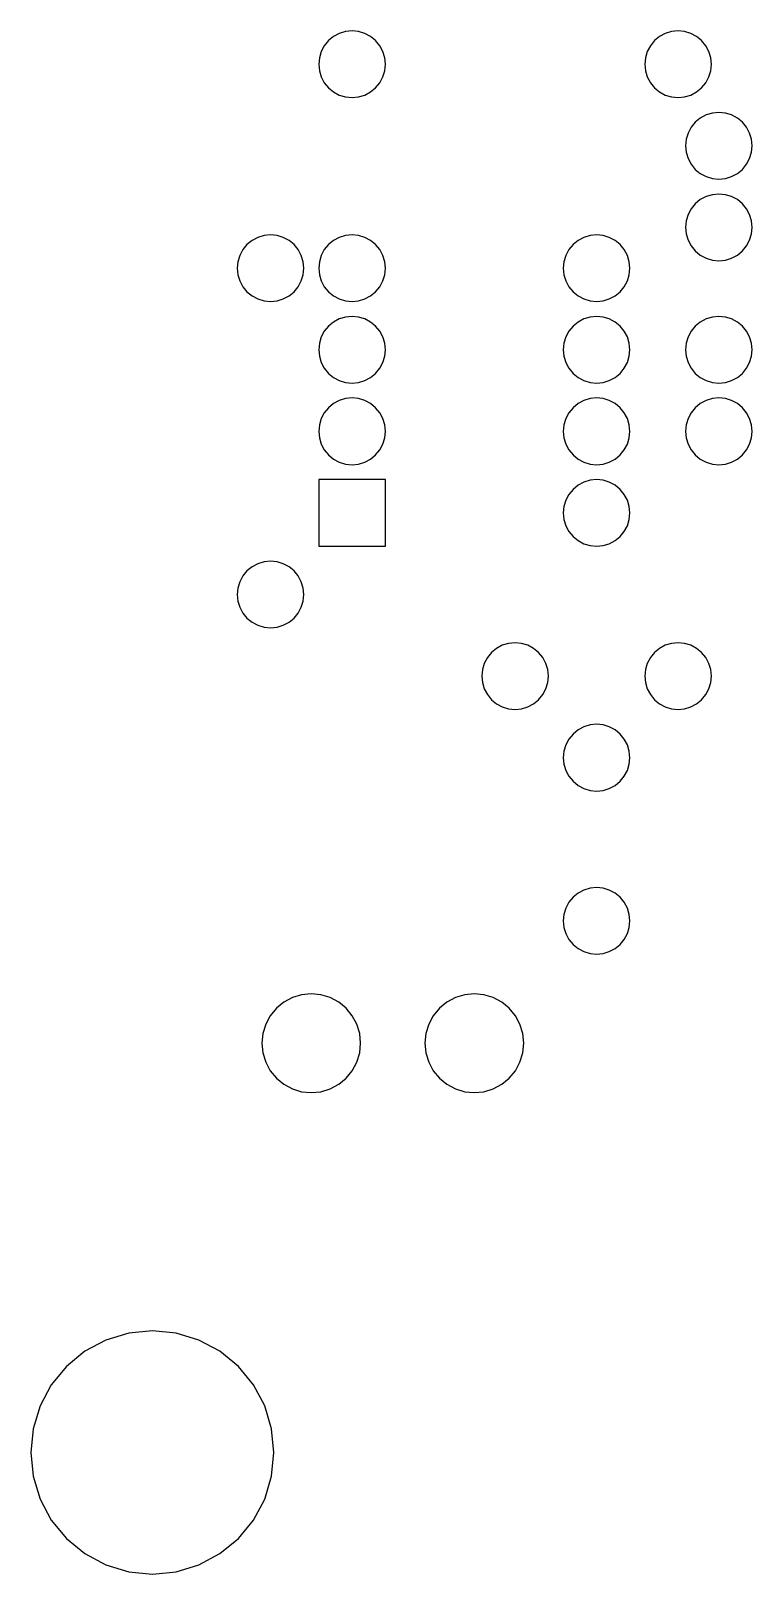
# Model space of a CAD drawing. Extents: x 3.8 to 101.3, y 3.8 to 101.3.
# Drawn here: x 3.75 to 26.23, y 3.75 to 51.8 of the extents above; entities that cross this region are included whole.
import ezdxf

# ---------------------------------------------------------------- set-up
doc = ezdxf.new("R2010")
doc.units = 0
doc.header["$LTSCALE"] = 0.000394
doc.layers.add('PLAN_1', color=7, linetype='CONTINUOUS')

msp = doc.modelspace()

# ---------------------------------------------------------------- linework, layer by layer
at = {"layer": 'PLAN_1', "color": 7}
for p, q in [((13.027458, 51.493614), (12.898323, 51.336262)), ((13.184814, 51.622753), (13.027458, 51.493614)), ((13.364342, 51.718712), (13.184814, 51.622753)), ((13.559135, 51.777802), (13.364342, 51.718712)), ((13.761719, 51.797756), (13.559135, 51.777802)), ((13.964302, 51.777802), (13.761719, 51.797756)), ((14.159096, 51.718712), (13.964302, 51.777802)), ((14.338623, 51.622753), (14.159096, 51.718712)), ((14.495979, 51.493614), (14.338623, 51.622753)), ((14.625114, 51.336262), (14.495979, 51.493614)), ((23.187462, 51.493614), (23.058327, 51.336262)), ((23.344818, 51.622753), (23.187462, 51.493614)), ((23.524345, 51.718712), (23.344818, 51.622753)), ((23.719139, 51.777802), (23.524345, 51.718712)), ((23.921722, 51.797756), (23.719139, 51.777802)), ((24.124306, 51.777802), (23.921722, 51.797756)), ((24.319099, 51.718712), (24.124306, 51.777802)), ((24.498627, 51.622753), (24.319099, 51.718712)), ((24.655983, 51.493614), (24.498627, 51.622753)), ((24.785118, 51.336262), (24.655983, 51.493614)), ((12.743271, 50.961937), (12.72332, 50.759357)), ((12.802368, 51.156734), (12.743271, 50.961937)), ((12.898323, 51.336262), (12.802368, 51.156734)), ((14.721069, 51.156734), (14.625114, 51.336262)), ((14.780167, 50.961937), (14.721069, 51.156734)), ((14.800117, 50.759357), (14.780167, 50.961937)), ((22.903275, 50.961937), (22.883324, 50.759357)), ((22.962372, 51.156734), (22.903275, 50.961937)), ((23.058327, 51.336262), (22.962372, 51.156734)), ((24.881073, 51.156734), (24.785118, 51.336262)), ((24.94017, 50.961937), (24.881073, 51.156734)), ((24.960121, 50.759357), (24.94017, 50.961937)), ((12.72332, 50.759357), (12.743271, 50.556778)), ((12.743271, 50.556778), (12.802368, 50.36198)), ((14.721069, 50.36198), (14.780167, 50.556778)), ((14.780167, 50.556778), (14.800117, 50.759357)), ((22.883324, 50.759357), (22.903275, 50.556778)), ((22.903275, 50.556778), (22.962372, 50.36198)), ((24.881073, 50.36198), (24.94017, 50.556778)), ((24.94017, 50.556778), (24.960121, 50.759357)), ((12.802368, 50.36198), (12.898323, 50.182453)), ((12.898323, 50.182453), (13.027458, 50.025101)), ((13.027458, 50.025101), (13.184814, 49.895962)), ((14.338623, 49.895962), (14.495979, 50.025101)), ((14.495979, 50.025101), (14.625114, 50.182453)), ((14.625114, 50.182453), (14.721069, 50.36198)), ((22.962372, 50.36198), (23.058327, 50.182453)), ((23.058327, 50.182453), (23.187462, 50.025101)), ((23.187462, 50.025101), (23.344818, 49.895962)), ((24.498627, 49.895962), (24.655983, 50.025101)), ((24.655983, 50.025101), (24.785118, 50.182453)), ((24.785118, 50.182453), (24.881073, 50.36198)), ((13.184814, 49.895962), (13.364342, 49.800003)), ((13.364342, 49.800003), (13.559135, 49.740913)), ((13.559135, 49.740913), (13.761719, 49.720959)), ((13.761719, 49.720959), (13.964302, 49.740913)), ((13.964302, 49.740913), (14.159096, 49.800003)), ((14.159096, 49.800003), (14.338623, 49.895962)), ((23.344818, 49.895962), (23.524345, 49.800003)), ((23.524345, 49.800003), (23.719139, 49.740913)), ((23.719139, 49.740913), (23.921722, 49.720959)), ((23.921722, 49.720959), (24.124306, 49.740913)), ((24.124306, 49.740913), (24.319099, 49.800003)), ((24.319099, 49.800003), (24.498627, 49.895962)), ((24.614815, 49.082752), (24.457458, 48.953613)), ((24.794342, 49.178711), (24.614815, 49.082752)), ((24.989136, 49.237801), (24.794342, 49.178711)), ((25.191719, 49.257755), (24.989136, 49.237801)), ((25.394302, 49.237801), (25.191719, 49.257755)), ((25.589096, 49.178711), (25.394302, 49.237801)), ((25.768623, 49.082752), (25.589096, 49.178711)), ((25.92598, 48.953613), (25.768623, 49.082752)), ((24.232368, 48.616734), (24.173271, 48.421936)), ((24.328323, 48.796261), (24.232368, 48.616734)), ((24.457458, 48.953613), (24.328323, 48.796261)), ((26.055115, 48.796261), (25.92598, 48.953613)), ((26.15107, 48.616734), (26.055115, 48.796261)), ((26.210167, 48.421936), (26.15107, 48.616734)), ((24.173271, 48.421936), (24.15332, 48.219357)), ((24.15332, 48.219357), (24.173271, 48.016777)), ((26.230118, 48.219357), (26.210167, 48.421936)), ((26.210167, 48.016777), (26.230118, 48.219357)), ((24.173271, 48.016777), (24.232368, 47.82198)), ((24.232368, 47.82198), (24.328323, 47.642452)), ((24.328323, 47.642452), (24.457458, 47.4851)), ((25.92598, 47.4851), (26.055115, 47.642452)), ((26.055115, 47.642452), (26.15107, 47.82198)), ((26.15107, 47.82198), (26.210167, 48.016777)), ((24.457458, 47.4851), (24.614815, 47.355961)), ((24.614815, 47.355961), (24.794342, 47.260002)), ((24.794342, 47.260002), (24.989136, 47.200912)), ((24.989136, 47.200912), (25.191719, 47.180958)), ((25.191719, 47.180958), (25.394302, 47.200912)), ((25.394302, 47.200912), (25.589096, 47.260002)), ((25.589096, 47.260002), (25.768623, 47.355961)), ((25.768623, 47.355961), (25.92598, 47.4851)), ((24.794342, 46.63871), (24.614815, 46.542751)), ((24.989136, 46.6978), (24.794342, 46.63871)), ((25.191719, 46.717754), (24.989136, 46.6978)), ((25.394302, 46.6978), (25.191719, 46.717754)), ((25.589096, 46.63871), (25.394302, 46.6978)), ((25.768623, 46.542751), (25.589096, 46.63871)), ((24.328323, 46.25626), (24.232368, 46.076733)), ((24.457458, 46.413612), (24.328323, 46.25626)), ((24.614815, 46.542751), (24.457458, 46.413612)), ((25.92598, 46.413612), (25.768623, 46.542751)), ((26.055115, 46.25626), (25.92598, 46.413612)), ((26.15107, 46.076733), (26.055115, 46.25626)), ((24.173271, 45.881935), (24.15332, 45.679356)), ((24.15332, 45.679356), (24.173271, 45.476776)), ((24.232368, 46.076733), (24.173271, 45.881935)), ((26.210167, 45.881935), (26.15107, 46.076733)), ((26.230118, 45.679356), (26.210167, 45.881935)), ((26.210167, 45.476776), (26.230118, 45.679356)), ((10.644821, 45.272755), (10.487465, 45.143616)), ((10.824348, 45.368713), (10.644821, 45.272755)), ((11.019142, 45.427803), (10.824348, 45.368713)), ((11.221725, 45.447758), (11.019142, 45.427803)), ((11.424309, 45.427803), (11.221725, 45.447758)), ((11.619102, 45.368713), (11.424309, 45.427803)), ((11.79863, 45.272755), (11.619102, 45.368713)), ((11.955986, 45.143616), (11.79863, 45.272755)), ((13.184814, 45.272755), (13.027458, 45.143616)), ((13.364342, 45.368713), (13.184814, 45.272755)), ((13.559135, 45.427803), (13.364342, 45.368713)), ((13.761719, 45.447758), (13.559135, 45.427803)), ((13.964302, 45.427803), (13.761719, 45.447758)), ((14.159096, 45.368713), (13.964302, 45.427803)), ((14.338623, 45.272755), (14.159096, 45.368713)), ((14.495979, 45.143616), (14.338623, 45.272755)), ((20.804817, 45.272755), (20.647461, 45.143616)), ((20.984344, 45.368713), (20.804817, 45.272755)), ((21.179138, 45.427803), (20.984344, 45.368713)), ((21.381721, 45.447758), (21.179138, 45.427803)), ((21.584305, 45.427803), (21.381721, 45.447758)), ((21.779099, 45.368713), (21.584305, 45.427803)), ((21.958626, 45.272755), (21.779099, 45.368713)), ((22.115982, 45.143616), (21.958626, 45.272755)), ((24.173271, 45.476776), (24.232368, 45.281979)), ((24.232368, 45.281979), (24.328323, 45.102451)), ((26.055115, 45.102451), (26.15107, 45.281979)), ((26.15107, 45.281979), (26.210167, 45.476776)), ((10.262375, 44.806736), (10.203278, 44.611938)), ((10.35833, 44.986263), (10.262375, 44.806736)), ((10.487465, 45.143616), (10.35833, 44.986263)), ((12.085121, 44.986263), (11.955986, 45.143616)), ((12.181076, 44.806736), (12.085121, 44.986263)), ((12.240173, 44.611938), (12.181076, 44.806736)), ((12.802368, 44.806736), (12.743271, 44.611938)), ((12.898323, 44.986263), (12.802368, 44.806736)), ((13.027458, 45.143616), (12.898323, 44.986263)), ((14.625114, 44.986263), (14.495979, 45.143616)), ((14.721069, 44.806736), (14.625114, 44.986263)), ((14.780167, 44.611938), (14.721069, 44.806736)), ((20.422371, 44.806736), (20.363274, 44.611938)), ((20.518326, 44.986263), (20.422371, 44.806736)), ((20.647461, 45.143616), (20.518326, 44.986263)), ((22.245117, 44.986263), (22.115982, 45.143616)), ((22.341072, 44.806736), (22.245117, 44.986263)), ((22.400169, 44.611938), (22.341072, 44.806736)), ((24.328323, 45.102451), (24.457458, 44.945099)), ((24.457458, 44.945099), (24.614815, 44.81596)), ((24.614815, 44.81596), (24.794342, 44.720001)), ((24.794342, 44.720001), (24.989136, 44.660912)), ((25.394302, 44.660912), (25.589096, 44.720001)), ((25.589096, 44.720001), (25.768623, 44.81596)), ((25.768623, 44.81596), (25.92598, 44.945099)), ((25.92598, 44.945099), (26.055115, 45.102451)), ((10.203278, 44.611938), (10.183327, 44.409359)), ((10.183327, 44.409359), (10.203278, 44.206779)), ((10.203278, 44.206779), (10.262375, 44.011982)), ((12.181076, 44.011982), (12.240173, 44.206779)), ((12.260124, 44.409359), (12.240173, 44.611938)), ((12.240173, 44.206779), (12.260124, 44.409359)), ((12.743271, 44.611938), (12.72332, 44.409359)), ((12.72332, 44.409359), (12.743271, 44.206779)), ((12.743271, 44.206779), (12.802368, 44.011982)), ((14.721069, 44.011982), (14.780167, 44.206779)), ((14.800117, 44.409359), (14.780167, 44.611938)), ((14.780167, 44.206779), (14.800117, 44.409359)), ((20.363274, 44.611938), (20.343323, 44.409359)), ((20.343323, 44.409359), (20.363274, 44.206779)), ((20.363274, 44.206779), (20.422371, 44.011982)), ((22.341072, 44.011982), (22.400169, 44.206779)), ((22.42012, 44.409359), (22.400169, 44.611938)), ((22.400169, 44.206779), (22.42012, 44.409359)), ((24.989136, 44.660912), (25.191719, 44.640957)), ((25.191719, 44.640957), (25.394302, 44.660912)), ((10.262375, 44.011982), (10.35833, 43.832455)), ((10.35833, 43.832455), (10.487465, 43.675102)), ((11.955986, 43.675102), (12.085121, 43.832455)), ((12.085121, 43.832455), (12.181076, 44.011982)), ((12.802368, 44.011982), (12.898323, 43.832455)), ((12.898323, 43.832455), (13.027458, 43.675102)), ((14.495979, 43.675102), (14.625114, 43.832455)), ((14.625114, 43.832455), (14.721069, 44.011982)), ((20.422371, 44.011982), (20.518326, 43.832455)), ((20.518326, 43.832455), (20.647461, 43.675102)), ((22.115982, 43.675102), (22.245117, 43.832455)), ((22.245117, 43.832455), (22.341072, 44.011982)), ((10.487465, 43.675102), (10.644821, 43.545963)), ((10.644821, 43.545963), (10.824348, 43.450005)), ((10.824348, 43.450005), (11.019142, 43.390915)), ((11.019142, 43.390915), (11.221725, 43.37096)), ((11.221725, 43.37096), (11.424309, 43.390915)), ((11.424309, 43.390915), (11.619102, 43.450005)), ((11.619102, 43.450005), (11.79863, 43.545963)), ((11.79863, 43.545963), (11.955986, 43.675102)), ((13.027458, 43.675102), (13.184814, 43.545963)), ((13.184814, 43.545963), (13.364342, 43.450005)), ((13.364342, 43.450005), (13.559135, 43.390915)), ((13.559135, 43.390915), (13.761719, 43.37096)), ((13.761719, 43.37096), (13.964302, 43.390915)), ((13.964302, 43.390915), (14.159096, 43.450005)), ((14.159096, 43.450005), (14.338623, 43.545963)), ((14.338623, 43.545963), (14.495979, 43.675102)), ((20.647461, 43.675102), (20.804817, 43.545963)), ((20.804817, 43.545963), (20.984344, 43.450005)), ((20.984344, 43.450005), (21.179138, 43.390915)), ((21.179138, 43.390915), (21.381721, 43.37096)), ((21.381721, 43.37096), (21.584305, 43.390915)), ((21.584305, 43.390915), (21.779099, 43.450005)), ((21.779099, 43.450005), (21.958626, 43.545963)), ((21.958626, 43.545963), (22.115982, 43.675102)), ((13.364342, 42.828712), (13.184814, 42.732754)), ((13.559135, 42.887802), (13.364342, 42.828712)), ((13.761719, 42.907757), (13.559135, 42.887802)), ((13.964302, 42.887802), (13.761719, 42.907757)), ((14.159096, 42.828712), (13.964302, 42.887802)), ((14.338623, 42.732754), (14.159096, 42.828712)), ((20.984344, 42.828712), (20.804817, 42.732754)), ((21.179138, 42.887802), (20.984344, 42.828712)), ((21.381721, 42.907757), (21.179138, 42.887802)), ((21.584305, 42.887802), (21.381721, 42.907757)), ((21.779099, 42.828712), (21.584305, 42.887802)), ((21.958626, 42.732754), (21.779099, 42.828712)), ((24.794342, 42.828712), (24.614815, 42.732754)), ((24.989136, 42.887802), (24.794342, 42.828712)), ((25.191719, 42.907757), (24.989136, 42.887802)), ((25.394302, 42.887802), (25.191719, 42.907757)), ((25.589096, 42.828712), (25.394302, 42.887802)), ((25.768623, 42.732754), (25.589096, 42.828712)), ((12.898323, 42.446262), (12.802368, 42.266735)), ((13.027458, 42.603615), (12.898323, 42.446262)), ((13.184814, 42.732754), (13.027458, 42.603615)), ((14.495979, 42.603615), (14.338623, 42.732754)), ((14.625114, 42.446262), (14.495979, 42.603615)), ((14.721069, 42.266735), (14.625114, 42.446262)), ((20.518326, 42.446262), (20.422371, 42.266735)), ((20.647461, 42.603615), (20.518326, 42.446262)), ((20.804817, 42.732754), (20.647461, 42.603615)), ((22.115982, 42.603615), (21.958626, 42.732754)), ((22.245117, 42.446262), (22.115982, 42.603615)), ((22.341072, 42.266735), (22.245117, 42.446262)), ((24.328323, 42.446262), (24.232368, 42.266735)), ((24.457458, 42.603615), (24.328323, 42.446262)), ((24.614815, 42.732754), (24.457458, 42.603615)), ((25.92598, 42.603615), (25.768623, 42.732754)), ((26.055115, 42.446262), (25.92598, 42.603615)), ((26.15107, 42.266735), (26.055115, 42.446262)), ((12.743271, 42.071938), (12.72332, 41.869358)), ((12.72332, 41.869358), (12.743271, 41.666779)), ((12.802368, 42.266735), (12.743271, 42.071938)), ((14.780167, 42.071938), (14.721069, 42.266735)), ((14.800117, 41.869358), (14.780167, 42.071938)), ((14.780167, 41.666779), (14.800117, 41.869358)), ((20.363274, 42.071938), (20.343323, 41.869358)), ((20.343323, 41.869358), (20.363274, 41.666779)), ((20.422371, 42.266735), (20.363274, 42.071938)), ((22.400169, 42.071938), (22.341072, 42.266735)), ((22.42012, 41.869358), (22.400169, 42.071938)), ((22.400169, 41.666779), (22.42012, 41.869358)), ((24.173271, 42.071938), (24.15332, 41.869358)), ((24.15332, 41.869358), (24.173271, 41.666779)), ((24.232368, 42.266735), (24.173271, 42.071938)), ((26.210167, 42.071938), (26.15107, 42.266735)), ((26.230118, 41.869358), (26.210167, 42.071938)), ((26.210167, 41.666779), (26.230118, 41.869358)), ((12.743271, 41.666779), (12.802368, 41.471981)), ((12.802368, 41.471981), (12.898323, 41.292454)), ((14.625114, 41.292454), (14.721069, 41.471981)), ((14.721069, 41.471981), (14.780167, 41.666779)), ((20.363274, 41.666779), (20.422371, 41.471981)), ((20.422371, 41.471981), (20.518326, 41.292454)), ((22.245117, 41.292454), (22.341072, 41.471981)), ((22.341072, 41.471981), (22.400169, 41.666779)), ((24.173271, 41.666779), (24.232368, 41.471981)), ((24.232368, 41.471981), (24.328323, 41.292454)), ((26.055115, 41.292454), (26.15107, 41.471981)), ((26.15107, 41.471981), (26.210167, 41.666779)), ((12.898323, 41.292454), (13.027458, 41.135101)), ((13.027458, 41.135101), (13.184814, 41.005962)), ((13.184814, 41.005962), (13.364342, 40.910004)), ((13.364342, 40.910004), (13.559135, 40.850914)), ((13.559135, 40.850914), (13.761719, 40.830959)), ((13.761719, 40.830959), (13.964302, 40.850914)), ((13.964302, 40.850914), (14.159096, 40.910004)), ((14.159096, 40.910004), (14.338623, 41.005962)), ((14.338623, 41.005962), (14.495979, 41.135101)), ((14.495979, 41.135101), (14.625114, 41.292454)), ((20.518326, 41.292454), (20.647461, 41.135101)), ((20.647461, 41.135101), (20.804817, 41.005962)), ((20.804817, 41.005962), (20.984344, 40.910004)), ((20.984344, 40.910004), (21.179138, 40.850914)), ((21.179138, 40.850914), (21.381721, 40.830959)), ((21.381721, 40.830959), (21.584305, 40.850914)), ((21.584305, 40.850914), (21.779099, 40.910004)), ((21.779099, 40.910004), (21.958626, 41.005962)), ((21.958626, 41.005962), (22.115982, 41.135101)), ((22.115982, 41.135101), (22.245117, 41.292454)), ((24.328323, 41.292454), (24.457458, 41.135101)), ((24.457458, 41.135101), (24.614815, 41.005962)), ((24.614815, 41.005962), (24.794342, 40.910004)), ((24.794342, 40.910004), (24.989136, 40.850914)), ((24.989136, 40.850914), (25.191719, 40.830959)), ((25.191719, 40.830959), (25.394302, 40.850914)), ((25.394302, 40.850914), (25.589096, 40.910004)), ((25.589096, 40.910004), (25.768623, 41.005962)), ((25.768623, 41.005962), (25.92598, 41.135101)), ((25.92598, 41.135101), (26.055115, 41.292454)), ((13.761719, 40.367756), (13.559135, 40.347801)), ((13.964302, 40.347801), (13.761719, 40.367756)), ((21.381721, 40.367756), (21.179138, 40.347801)), ((21.584305, 40.347801), (21.381721, 40.367756)), ((25.191719, 40.367756), (24.989136, 40.347801)), ((25.394302, 40.347801), (25.191719, 40.367756)), ((12.898323, 39.906261), (12.802368, 39.726734)), ((13.027458, 40.063614), (12.898323, 39.906261)), ((13.184814, 40.192753), (13.027458, 40.063614)), ((13.364342, 40.288712), (13.184814, 40.192753)), ((13.559135, 40.347801), (13.364342, 40.288712)), ((14.159096, 40.288712), (13.964302, 40.347801)), ((14.338623, 40.192753), (14.159096, 40.288712)), ((14.495979, 40.063614), (14.338623, 40.192753)), ((14.625114, 39.906261), (14.495979, 40.063614)), ((14.721069, 39.726734), (14.625114, 39.906261)), ((20.518326, 39.906261), (20.422371, 39.726734)), ((20.647461, 40.063614), (20.518326, 39.906261)), ((20.804817, 40.192753), (20.647461, 40.063614)), ((20.984344, 40.288712), (20.804817, 40.192753)), ((21.179138, 40.347801), (20.984344, 40.288712)), ((21.779099, 40.288712), (21.584305, 40.347801)), ((21.958626, 40.192753), (21.779099, 40.288712)), ((22.115982, 40.063614), (21.958626, 40.192753)), ((22.245117, 39.906261), (22.115982, 40.063614)), ((22.341072, 39.726734), (22.245117, 39.906261)), ((24.328323, 39.906261), (24.232368, 39.726734)), ((24.457458, 40.063614), (24.328323, 39.906261)), ((24.614815, 40.192753), (24.457458, 40.063614)), ((24.794342, 40.288712), (24.614815, 40.192753)), ((24.989136, 40.347801), (24.794342, 40.288712)), ((25.589096, 40.288712), (25.394302, 40.347801)), ((25.768623, 40.192753), (25.589096, 40.288712)), ((25.92598, 40.063614), (25.768623, 40.192753)), ((26.055115, 39.906261), (25.92598, 40.063614)), ((26.15107, 39.726734), (26.055115, 39.906261)), ((12.743271, 39.531937), (12.72332, 39.329357)), ((12.802368, 39.726734), (12.743271, 39.531937)), ((14.780167, 39.531937), (14.721069, 39.726734)), ((14.800117, 39.329357), (14.780167, 39.531937)), ((20.363274, 39.531937), (20.343323, 39.329357)), ((20.422371, 39.726734), (20.363274, 39.531937)), ((22.400169, 39.531937), (22.341072, 39.726734)), ((22.42012, 39.329357), (22.400169, 39.531937)), ((24.173271, 39.531937), (24.15332, 39.329357)), ((24.232368, 39.726734), (24.173271, 39.531937)), ((26.210167, 39.531937), (26.15107, 39.726734)), ((26.230118, 39.329357), (26.210167, 39.531937)), ((12.72332, 39.329357), (12.743271, 39.126778)), ((12.743271, 39.126778), (12.802368, 38.93198)), ((12.802368, 38.93198), (12.898323, 38.752453)), ((14.625114, 38.752453), (14.721069, 38.93198)), ((14.721069, 38.93198), (14.780167, 39.126778)), ((14.780167, 39.126778), (14.800117, 39.329357)), ((20.343323, 39.329357), (20.363274, 39.126778)), ((20.363274, 39.126778), (20.422371, 38.93198)), ((20.422371, 38.93198), (20.518326, 38.752453)), ((22.245117, 38.752453), (22.341072, 38.93198)), ((22.341072, 38.93198), (22.400169, 39.126778)), ((22.400169, 39.126778), (22.42012, 39.329357)), ((24.15332, 39.329357), (24.173271, 39.126778)), ((24.173271, 39.126778), (24.232368, 38.93198)), ((24.232368, 38.93198), (24.328323, 38.752453)), ((26.055115, 38.752453), (26.15107, 38.93198)), ((26.15107, 38.93198), (26.210167, 39.126778)), ((26.210167, 39.126778), (26.230118, 39.329357)), ((12.898323, 38.752453), (13.027458, 38.5951)), ((13.027458, 38.5951), (13.184814, 38.465961)), ((13.184814, 38.465961), (13.364342, 38.370003)), ((14.159096, 38.370003), (14.338623, 38.465961)), ((14.338623, 38.465961), (14.495979, 38.5951)), ((14.495979, 38.5951), (14.625114, 38.752453)), ((20.518326, 38.752453), (20.647461, 38.5951)), ((20.647461, 38.5951), (20.804817, 38.465961)), ((20.804817, 38.465961), (20.984344, 38.370003)), ((21.779099, 38.370003), (21.958626, 38.465961)), ((21.958626, 38.465961), (22.115982, 38.5951)), ((22.115982, 38.5951), (22.245117, 38.752453)), ((24.328323, 38.752453), (24.457458, 38.5951)), ((24.457458, 38.5951), (24.614815, 38.465961)), ((24.614815, 38.465961), (24.794342, 38.370003)), ((25.589096, 38.370003), (25.768623, 38.465961)), ((25.768623, 38.465961), (25.92598, 38.5951)), ((25.92598, 38.5951), (26.055115, 38.752453)), ((13.364342, 38.370003), (13.559135, 38.310913)), ((13.559135, 38.310913), (13.761719, 38.290958)), ((13.761719, 38.290958), (13.964302, 38.310913)), ((13.964302, 38.310913), (14.159096, 38.370003)), ((20.984344, 38.370003), (21.179138, 38.310913)), ((21.179138, 38.310913), (21.381721, 38.290958)), ((21.381721, 38.290958), (21.584305, 38.310913)), ((21.584305, 38.310913), (21.779099, 38.370003)), ((24.794342, 38.370003), (24.989136, 38.310913)), ((24.989136, 38.310913), (25.191719, 38.290958)), ((25.191719, 38.290958), (25.394302, 38.310913)), ((25.394302, 38.310913), (25.589096, 38.370003)), ((14.800117, 37.827755), (12.72332, 37.827755)), ((12.72332, 37.827755), (12.72332, 35.750957)), ((14.800117, 35.750957), (14.800117, 37.827755)), ((20.647461, 37.523613), (20.518326, 37.366261)), ((20.804817, 37.652752), (20.647461, 37.523613)), ((20.984344, 37.748711), (20.804817, 37.652752)), ((21.179138, 37.8078), (20.984344, 37.748711)), ((21.381721, 37.827755), (21.179138, 37.8078)), ((21.584305, 37.8078), (21.381721, 37.827755)), ((21.779099, 37.748711), (21.584305, 37.8078)), ((21.958626, 37.652752), (21.779099, 37.748711)), ((22.115982, 37.523613), (21.958626, 37.652752)), ((22.245117, 37.366261), (22.115982, 37.523613)), ((20.422371, 37.186733), (20.363274, 36.991936)), ((20.518326, 37.366261), (20.422371, 37.186733)), ((22.341072, 37.186733), (22.245117, 37.366261)), ((22.400169, 36.991936), (22.341072, 37.186733)), ((20.363274, 36.991936), (20.343323, 36.789356)), ((20.343323, 36.789356), (20.363274, 36.586777)), ((20.363274, 36.586777), (20.422371, 36.391979)), ((22.341072, 36.391979), (22.400169, 36.586777)), ((22.42012, 36.789356), (22.400169, 36.991936)), ((22.400169, 36.586777), (22.42012, 36.789356)), ((20.422371, 36.391979), (20.518326, 36.212452)), ((20.518326, 36.212452), (20.647461, 36.055099)), ((20.647461, 36.055099), (20.804817, 35.925961)), ((21.958626, 35.925961), (22.115982, 36.055099)), ((22.115982, 36.055099), (22.245117, 36.212452)), ((22.245117, 36.212452), (22.341072, 36.391979)), ((12.72332, 35.750957), (14.800117, 35.750957)), ((20.804817, 35.925961), (20.984344, 35.830002)), ((20.984344, 35.830002), (21.179138, 35.770912)), ((21.179138, 35.770912), (21.381721, 35.750957)), ((21.381721, 35.750957), (21.584305, 35.770912)), ((21.584305, 35.770912), (21.779099, 35.830002)), ((21.779099, 35.830002), (21.958626, 35.925961)), ((10.644821, 35.112755), (10.487465, 34.983616)), ((10.824348, 35.208714), (10.644821, 35.112755)), ((11.019142, 35.267803), (10.824348, 35.208714)), ((11.221725, 35.287758), (11.019142, 35.267803)), ((11.424309, 35.267803), (11.221725, 35.287758)), ((11.619102, 35.208714), (11.424309, 35.267803)), ((11.79863, 35.112755), (11.619102, 35.208714)), ((11.955986, 34.983616), (11.79863, 35.112755)), ((10.262375, 34.646736), (10.203278, 34.451939)), ((10.35833, 34.826263), (10.262375, 34.646736)), ((10.487465, 34.983616), (10.35833, 34.826263)), ((12.085121, 34.826263), (11.955986, 34.983616)), ((12.181076, 34.646736), (12.085121, 34.826263)), ((12.240173, 34.451939), (12.181076, 34.646736)), ((10.203278, 34.451939), (10.183327, 34.249359)), ((10.183327, 34.249359), (10.203278, 34.04678)), ((12.260124, 34.249359), (12.240173, 34.451939)), ((12.240173, 34.04678), (12.260124, 34.249359)), ((10.203278, 34.04678), (10.262375, 33.851982)), ((10.262375, 33.851982), (10.35833, 33.672455)), ((10.35833, 33.672455), (10.487465, 33.515102)), ((11.955986, 33.515102), (12.085121, 33.672455)), ((12.085121, 33.672455), (12.181076, 33.851982)), ((12.181076, 33.851982), (12.240173, 34.04678)), ((10.487465, 33.515102), (10.644821, 33.385963)), ((10.644821, 33.385963), (10.824348, 33.290005)), ((10.824348, 33.290005), (11.019142, 33.230915)), ((11.019142, 33.230915), (11.221725, 33.21096)), ((11.221725, 33.21096), (11.424309, 33.230915)), ((11.424309, 33.230915), (11.619102, 33.290005)), ((11.619102, 33.290005), (11.79863, 33.385963)), ((11.79863, 33.385963), (11.955986, 33.515102)), ((18.639137, 32.727802), (18.444344, 32.668713)), ((18.841721, 32.747757), (18.639137, 32.727802)), ((19.044304, 32.727802), (18.841721, 32.747757)), ((19.239098, 32.668713), (19.044304, 32.727802)), ((23.719139, 32.727802), (23.524345, 32.668713)), ((23.921722, 32.747757), (23.719139, 32.727802)), ((24.124306, 32.727802), (23.921722, 32.747757)), ((24.319099, 32.668713), (24.124306, 32.727802)), ((17.978325, 32.286263), (17.88237, 32.106735)), ((18.10746, 32.443615), (17.978325, 32.286263)), ((18.264816, 32.572754), (18.10746, 32.443615)), ((18.444344, 32.668713), (18.264816, 32.572754)), ((19.418625, 32.572754), (19.239098, 32.668713)), ((19.575981, 32.443615), (19.418625, 32.572754)), ((19.705116, 32.286263), (19.575981, 32.443615)), ((19.801071, 32.106735), (19.705116, 32.286263)), ((23.058327, 32.286263), (22.962372, 32.106735)), ((23.187462, 32.443615), (23.058327, 32.286263)), ((23.344818, 32.572754), (23.187462, 32.443615)), ((23.524345, 32.668713), (23.344818, 32.572754)), ((24.498627, 32.572754), (24.319099, 32.668713)), ((24.655983, 32.443615), (24.498627, 32.572754)), ((24.785118, 32.286263), (24.655983, 32.443615)), ((24.881073, 32.106735), (24.785118, 32.286263)), ((17.823273, 31.91194), (17.803322, 31.709358)), ((17.88237, 32.106735), (17.823273, 31.91194)), ((19.860168, 31.91194), (19.801071, 32.106735)), ((19.880119, 31.709358), (19.860168, 31.91194)), ((22.903275, 31.91194), (22.883324, 31.709358)), ((22.962372, 32.106735), (22.903275, 31.91194)), ((24.94017, 31.91194), (24.881073, 32.106735)), ((24.960121, 31.709358), (24.94017, 31.91194)), ((17.803322, 31.709358), (17.823273, 31.506777)), ((17.823273, 31.506777), (17.88237, 31.311981)), ((17.88237, 31.311981), (17.978325, 31.132456)), ((19.705116, 31.132456), (19.801071, 31.311981)), ((19.801071, 31.311981), (19.860168, 31.506777)), ((19.860168, 31.506777), (19.880119, 31.709358)), ((22.883324, 31.709358), (22.903275, 31.506777)), ((22.903275, 31.506777), (22.962372, 31.311981)), ((22.962372, 31.311981), (23.058327, 31.132456)), ((24.785118, 31.132456), (24.881073, 31.311981)), ((24.881073, 31.311981), (24.94017, 31.506777)), ((24.94017, 31.506777), (24.960121, 31.709358)), ((17.978325, 31.132456), (18.10746, 30.9751)), ((18.10746, 30.9751), (18.264816, 30.845963)), ((18.264816, 30.845963), (18.444344, 30.750004)), ((19.239098, 30.750004), (19.418625, 30.845963)), ((19.418625, 30.845963), (19.575981, 30.9751)), ((19.575981, 30.9751), (19.705116, 31.132456)), ((23.058327, 31.132456), (23.187462, 30.9751)), ((23.187462, 30.9751), (23.344818, 30.845963)), ((23.344818, 30.845963), (23.524345, 30.750004)), ((24.319099, 30.750004), (24.498627, 30.845963)), ((24.498627, 30.845963), (24.655983, 30.9751)), ((24.655983, 30.9751), (24.785118, 31.132456)), ((18.444344, 30.750004), (18.639137, 30.690914)), ((18.639137, 30.690914), (18.841721, 30.670961)), ((18.841721, 30.670961), (19.044304, 30.690914)), ((19.044304, 30.690914), (19.239098, 30.750004)), ((23.524345, 30.750004), (23.719139, 30.690914)), ((23.719139, 30.690914), (23.921722, 30.670961)), ((23.921722, 30.670961), (24.124306, 30.690914)), ((24.124306, 30.690914), (24.319099, 30.750004)), ((20.647461, 29.903616), (20.518326, 29.74626)), ((20.804817, 30.032753), (20.647461, 29.903616)), ((20.984344, 30.128712), (20.804817, 30.032753)), ((21.179138, 30.187801), (20.984344, 30.128712)), ((21.381721, 30.207754), (21.179138, 30.187801)), ((21.584305, 30.187801), (21.381721, 30.207754)), ((21.779099, 30.128712), (21.584305, 30.187801)), ((21.958626, 30.032753), (21.779099, 30.128712)), ((22.115982, 29.903616), (21.958626, 30.032753)), ((22.245117, 29.74626), (22.115982, 29.903616)), ((20.363274, 29.371939), (20.343323, 29.169357)), ((20.422371, 29.566734), (20.363274, 29.371939)), ((20.518326, 29.74626), (20.422371, 29.566734)), ((22.341072, 29.566734), (22.245117, 29.74626)), ((22.400169, 29.371939), (22.341072, 29.566734)), ((22.42012, 29.169357), (22.400169, 29.371939)), ((20.343323, 29.169357), (20.363274, 28.966776)), ((20.363274, 28.966776), (20.422371, 28.77198)), ((22.341072, 28.77198), (22.400169, 28.966776)), ((22.400169, 28.966776), (22.42012, 29.169357)), ((20.422371, 28.77198), (20.518326, 28.592455)), ((20.518326, 28.592455), (20.647461, 28.435099)), ((20.647461, 28.435099), (20.804817, 28.305962)), ((21.958626, 28.305962), (22.115982, 28.435099)), ((22.115982, 28.435099), (22.245117, 28.592455)), ((22.245117, 28.592455), (22.341072, 28.77198)), ((20.804817, 28.305962), (20.984344, 28.210003)), ((20.984344, 28.210003), (21.179138, 28.150913)), ((21.179138, 28.150913), (21.381721, 28.13096)), ((21.381721, 28.13096), (21.584305, 28.150913)), ((21.584305, 28.150913), (21.779099, 28.210003)), ((21.779099, 28.210003), (21.958626, 28.305962)), ((20.984344, 25.048714), (20.804817, 24.952755)), ((21.179138, 25.107803), (20.984344, 25.048714)), ((21.381721, 25.127756), (21.179138, 25.107803)), ((21.584305, 25.107803), (21.381721, 25.127756)), ((21.779099, 25.048714), (21.584305, 25.107803)), ((21.958626, 24.952755), (21.779099, 25.048714)), ((20.518326, 24.666262), (20.422371, 24.486736)), ((20.647461, 24.823618), (20.518326, 24.666262)), ((20.804817, 24.952755), (20.647461, 24.823618)), ((22.115982, 24.823618), (21.958626, 24.952755)), ((22.245117, 24.666262), (22.115982, 24.823618)), ((22.341072, 24.486736), (22.245117, 24.666262)), ((20.363274, 24.291941), (20.343323, 24.089359)), ((20.343323, 24.089359), (20.363274, 23.886778)), ((20.422371, 24.486736), (20.363274, 24.291941)), ((22.400169, 24.291941), (22.341072, 24.486736)), ((22.42012, 24.089359), (22.400169, 24.291941)), ((22.400169, 23.886778), (22.42012, 24.089359)), ((20.363274, 23.886778), (20.422371, 23.691982)), ((20.422371, 23.691982), (20.518326, 23.512457)), ((22.245117, 23.512457), (22.341072, 23.691982)), ((22.341072, 23.691982), (22.400169, 23.886778)), ((20.518326, 23.512457), (20.647461, 23.355101)), ((20.647461, 23.355101), (20.804817, 23.225964)), ((20.804817, 23.225964), (20.984344, 23.130005)), ((20.984344, 23.130005), (21.179138, 23.070915)), ((21.179138, 23.070915), (21.381721, 23.050962)), ((21.381721, 23.050962), (21.584305, 23.070915)), ((21.584305, 23.070915), (21.779099, 23.130005)), ((21.779099, 23.130005), (21.958626, 23.225964)), ((21.958626, 23.225964), (22.115982, 23.355101)), ((22.115982, 23.355101), (22.245117, 23.512457)), ((11.903, 21.700651), (11.637032, 21.558489)), ((12.191597, 21.788195), (11.903, 21.700651)), ((12.491722, 21.817755), (12.191597, 21.788195)), ((12.791847, 21.788195), (12.491722, 21.817755)), ((13.080444, 21.700651), (12.791847, 21.788195)), ((13.346413, 21.558489), (13.080444, 21.700651)), ((16.983002, 21.700651), (16.717033, 21.558489)), ((17.271599, 21.788195), (16.983002, 21.700651)), ((17.571724, 21.817755), (17.271599, 21.788195)), ((17.871849, 21.788195), (17.571724, 21.817755)), ((18.160446, 21.700651), (17.871849, 21.788195)), ((18.426414, 21.558489), (18.160446, 21.700651)), ((11.403908, 21.367168), (11.212593, 21.134047)), ((11.637032, 21.558489), (11.403908, 21.367168)), ((13.579536, 21.367168), (13.346413, 21.558489)), ((13.770851, 21.134047), (13.579536, 21.367168)), ((16.48391, 21.367168), (16.292595, 21.134047)), ((16.717033, 21.558489), (16.48391, 21.367168)), ((18.659538, 21.367168), (18.426414, 21.558489)), ((18.850853, 21.134047), (18.659538, 21.367168)), ((11.070427, 20.868076), (10.982887, 20.579485)), ((11.212593, 21.134047), (11.070427, 20.868076)), ((13.913017, 20.868076), (13.770851, 21.134047)), ((14.000557, 20.579485), (13.913017, 20.868076)), ((16.150429, 20.868076), (16.062889, 20.579485)), ((16.292595, 21.134047), (16.150429, 20.868076)), ((18.993019, 20.868076), (18.850853, 21.134047)), ((19.080559, 20.579485), (18.993019, 20.868076)), ((10.982887, 20.579485), (10.953323, 20.279358)), ((10.953323, 20.279358), (10.982887, 19.979231)), ((14.030121, 20.279358), (14.000557, 20.579485)), ((14.000557, 19.979231), (14.030121, 20.279358)), ((16.062889, 20.579485), (16.033325, 20.279358)), ((16.033325, 20.279358), (16.062889, 19.979231)), ((19.110123, 20.279358), (19.080559, 20.579485)), ((19.080559, 19.979231), (19.110123, 20.279358)), ((10.982887, 19.979231), (11.070427, 19.690639)), ((13.913017, 19.690639), (14.000557, 19.979231)), ((16.062889, 19.979231), (16.150429, 19.690639)), ((18.993019, 19.690639), (19.080559, 19.979231)), ((11.070427, 19.690639), (11.212593, 19.424669)), ((11.212593, 19.424669), (11.403908, 19.191547)), ((13.579536, 19.191547), (13.770851, 19.424669)), ((13.770851, 19.424669), (13.913017, 19.690639)), ((16.150429, 19.690639), (16.292595, 19.424669)), ((16.292595, 19.424669), (16.48391, 19.191547)), ((18.659538, 19.191547), (18.850853, 19.424669)), ((18.850853, 19.424669), (18.993019, 19.690639)), ((11.403908, 19.191547), (11.637032, 19.000227)), ((11.637032, 19.000227), (11.903, 18.858065)), ((11.903, 18.858065), (12.191597, 18.770521)), ((12.191597, 18.770521), (12.491722, 18.740961)), ((12.491722, 18.740961), (12.791847, 18.770521)), ((12.791847, 18.770521), (13.080444, 18.858065)), ((13.080444, 18.858065), (13.346413, 19.000227)), ((13.346413, 19.000227), (13.579536, 19.191547)), ((16.48391, 19.191547), (16.717033, 19.000227)), ((16.717033, 19.000227), (16.983002, 18.858065)), ((16.983002, 18.858065), (17.271599, 18.770521)), ((17.271599, 18.770521), (17.571724, 18.740961)), ((17.571724, 18.740961), (17.871849, 18.770521)), ((17.871849, 18.770521), (18.160446, 18.858065)), ((18.160446, 18.858065), (18.426414, 19.000227)), ((18.426414, 19.000227), (18.659538, 19.191547)), ((6.802177, 11.254324), (6.091499, 11.038743)), ((7.54126, 11.327117), (6.802177, 11.254324)), ((8.280342, 11.254324), (7.54126, 11.327117)), ((8.99102, 11.038743), (8.280342, 11.254324)), ((5.436539, 10.688657), (4.862457, 10.217522)), ((6.091499, 11.038743), (5.436539, 10.688657)), ((9.645981, 10.688657), (8.99102, 11.038743)), ((10.220062, 10.217522), (9.645981, 10.688657)), ((4.862457, 10.217522), (4.391319, 9.64344)), ((10.6912, 9.64344), (10.220062, 10.217522)), ((4.391319, 9.64344), (4.041237, 8.988477)), ((11.041283, 8.988477), (10.6912, 9.64344)), ((4.041237, 8.988477), (3.825653, 8.2778)), ((11.256866, 8.2778), (11.041283, 8.988477)), ((3.825653, 8.2778), (3.752861, 7.53872)), ((11.329659, 7.538719), (11.256866, 8.2778)), ((3.752861, 7.53872), (3.825653, 6.79964)), ((11.256866, 6.79964), (11.329659, 7.538719)), ((3.825653, 6.79964), (4.041237, 6.088963)), ((11.041283, 6.088963), (11.256866, 6.79964)), ((4.041237, 6.088963), (4.391319, 5.433999)), ((10.6912, 5.433999), (11.041283, 6.088963)), ((4.391319, 5.433999), (4.862457, 4.859918)), ((10.220062, 4.859918), (10.6912, 5.433999)), ((4.862457, 4.859918), (5.436539, 4.388782)), ((9.645981, 4.388783), (10.220062, 4.859918)), ((5.436539, 4.388782), (6.091499, 4.038697)), ((8.99102, 4.038697), (9.645981, 4.388783)), ((6.091499, 4.038697), (6.802177, 3.823115)), ((8.280342, 3.823115), (8.99102, 4.038697)), ((6.802177, 3.823115), (7.54126, 3.750322)), ((7.54126, 3.750322), (8.280342, 3.823115))]:
    msp.add_line(p, q, dxfattribs=at)

doc.saveas('drawing.dxf')
